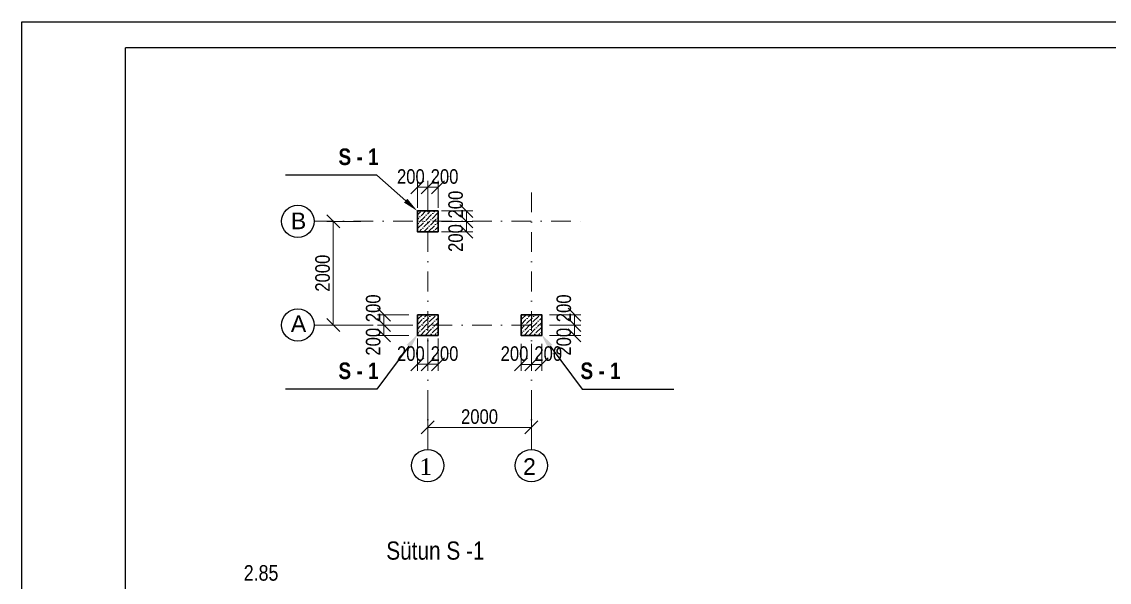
# Model space of a CAD drawing. Header units: millimetres. Extents: x 806395 to 1617731, y -246149 to 193681.
# Drawn here: x 1577450 to 1598431, y -104745 to -93938 of the extents above; entities that cross this region are included whole.
import ezdxf
from ezdxf import colors
from ezdxf.entities.mleader import LeaderData, LeaderLine
from ezdxf.math import Vec2, Vec3

# ---------------------------------------------------------------- set-up
doc = ezdxf.new("R2010")
doc.units = ezdxf.units.MM
doc.linetypes.add('DASHDOTX2', pattern=[50.8, 25.4, -12.7, 0, -12.7])
doc.layers.add('kalonlar', color=7, linetype='Continuous')
doc.layers.add('yazilar', color=7, linetype='Continuous')
doc.styles.add('sevda', font='times.ttf')
doc.styles.get("Standard").update_dxf_attribs({"font": 'times.ttf'})
doc.styles.add('style6', font='ARIALN.TTF', dxfattribs={"height": 300})
doc.styles.add('yazitipi', font='ARIALN.TTF')
doc.dimstyles.new('sevda', dxfattribs={"dimscale": 100, "dimtxt": 2.8, "dimasz": 2.5, "dimexe": 1.25, "dimexo": 0.625, "dimtad": 1, "dimtxsty": 'yazitipi', "dimblk": 'OBLIQUE', "dimcen": 2.5, "dimclrd": 253, "dimclre": 253, "dimclrt": 73, "dimaunit": 1, "dimadec": 3, "dimazin": 0, "dimtfac": 1, "dimtmove": 1, "dimatfit": 3, "dimfxl": 1, "dimlwd": 9, "dimlwe": 9, "dimarcsym": 0})

# ---------------------------------------------------------------- blocks, each defined once
blk = doc.blocks.new('vververvg')
at = {"color": 1, "lineweight": 25}
for p, q in [((1575731, -20955), (1617734, -20955)), ((1575731, -50629), (1575731, -20955))]:
    blk.add_line(p, q, dxfattribs=at)
at = {"color": 1, "lineweight": 25, "ltscale": 15}
for p, q in [((1617212, -21477), (1577820, -21477)), ((1577821, -50106), (1577821, -21476))]:
    blk.add_line(p, q, dxfattribs=at)
blk = doc.blocks.new('_Oblique')
at = {"color": 0, "linetype": 'ByBlock', "lineweight": -2}
blk.add_line((-0.5, -0.5), (0.5, 0.5), dxfattribs=at)
blk = doc.blocks.new('*D361')
at = {"color": 253, "linetype": 'Continuous', "lineweight": 9, "transparency": 16777216}
for p, q in [((1585282, -101104), (1585282, -101884)), ((1587282, -101104), (1587282, -101884))]:
    blk.add_line(p, q, dxfattribs=at)
at = {"color": 253, "lineweight": 9, "transparency": 16777216}
blk.add_line((1585282, -101759), (1587282, -101759), dxfattribs=at)
at = {"layer": 'Defpoints', "color": 0, "transparency": 16777216}
for p in [(1585282, -101042), (1587282, -101042), (1587282, -101759)]:
    blk.add_point(p, dxfattribs=at)
at = {"color": 253, "lineweight": 9, "transparency": 16777216, "xscale": 250, "yscale": 250, "zscale": 250, "rotation": 180}
blk.add_blockref('_Oblique', (1585282, -101759), dxfattribs=at)
at = {"color": 253, "lineweight": 9, "transparency": 16777216, "xscale": 250, "yscale": 250, "zscale": 250}
blk.add_blockref('_Oblique', (1587282, -101759), dxfattribs=at)
at = {"color": 73, "lineweight": 15, "transparency": 16777216, "insert": (1586282, -101553), "char_height": 280, "attachment_point": 5, "style": 'yazitipi'}
blk.add_mtext('{\\fArial Narrow|b0|i0|c238|p34;2000}', dxfattribs=at)
blk = doc.blocks.new('*D374')
at = {"color": 253, "linetype": 'Continuous', "lineweight": 9, "transparency": 16777216}
for p, q in [((1583990, -97786), (1583336, -97786)), ((1583990, -99786), (1583336, -99786))]:
    blk.add_line(p, q, dxfattribs=at)
at = {"color": 253, "lineweight": 9, "transparency": 16777216}
blk.add_line((1583461, -97786), (1583461, -99786), dxfattribs=at)
at = {"layer": 'Defpoints', "color": 0, "transparency": 16777216}
for p in [(1584053, -97786), (1583461, -99786), (1584053, -99786)]:
    blk.add_point(p, dxfattribs=at)
at = {"color": 253, "lineweight": 9, "transparency": 16777216, "xscale": 250, "yscale": 250, "zscale": 250}
for p, rotation in [((1583461, -97786), 90), ((1583461, -99786), 270)]:
    blk.add_blockref('_Oblique', p, dxfattribs=dict(at, rotation=rotation))
at = {"color": 73, "lineweight": 15, "transparency": 16777216, "insert": (1583255, -98786), "char_height": 280, "attachment_point": 5, "rotation": 90, "style": 'yazitipi'}
blk.add_mtext('{\\fArial Narrow|b0|i0|c238|p34;2000}', dxfattribs=at)
blk = doc.blocks.new('*D362')
at = {"color": 253, "linetype": 'Continuous', "lineweight": 9, "transparency": 16777216}
for p, q in [((1585082, -97523), (1585082, -97003)), ((1585282, -97523), (1585282, -97003))]:
    blk.add_line(p, q, dxfattribs=at)
at = {"color": 253, "lineweight": 9, "transparency": 16777216}
blk.add_line((1585082, -97128), (1585282, -97128), dxfattribs=at)
at = {"layer": 'Defpoints', "color": 0, "transparency": 16777216}
for p in [(1585282, -97128), (1585082, -97586), (1585282, -97586)]:
    blk.add_point(p, dxfattribs=at)
at = {"color": 253, "lineweight": 9, "transparency": 16777216, "xscale": 250, "yscale": 250, "zscale": 250, "rotation": 180}
blk.add_blockref('_Oblique', (1585082, -97128), dxfattribs=at)
at = {"color": 253, "lineweight": 9, "transparency": 16777216, "xscale": 250, "yscale": 250, "zscale": 250}
blk.add_blockref('_Oblique', (1585282, -97128), dxfattribs=at)
at = {"color": 73, "lineweight": 15, "transparency": 16777216, "insert": (1584957, -96923), "char_height": 280, "attachment_point": 5, "style": 'yazitipi'}
blk.add_mtext('200', dxfattribs=at)
blk = doc.blocks.new('*D363')
at = {"color": 253, "linetype": 'Continuous', "lineweight": 9, "transparency": 16777216}
for p, q in [((1585282, -97523), (1585282, -97003)), ((1585482, -97523), (1585482, -97003))]:
    blk.add_line(p, q, dxfattribs=at)
at = {"color": 253, "lineweight": 9, "transparency": 16777216}
blk.add_line((1585282, -97128), (1585482, -97128), dxfattribs=at)
at = {"layer": 'Defpoints', "color": 0, "transparency": 16777216}
for p in [(1585482, -97128), (1585282, -97586), (1585482, -97586)]:
    blk.add_point(p, dxfattribs=at)
at = {"color": 253, "lineweight": 9, "transparency": 16777216, "xscale": 250, "yscale": 250, "zscale": 250, "rotation": 180}
blk.add_blockref('_Oblique', (1585282, -97128), dxfattribs=at)
at = {"color": 253, "lineweight": 9, "transparency": 16777216, "xscale": 250, "yscale": 250, "zscale": 250}
blk.add_blockref('_Oblique', (1585482, -97128), dxfattribs=at)
at = {"color": 73, "lineweight": 15, "transparency": 16777216, "insert": (1585607, -96923), "char_height": 280, "attachment_point": 5, "style": 'yazitipi'}
blk.add_mtext('200', dxfattribs=at)
blk = doc.blocks.new('*D364')
at = {"color": 253, "linetype": 'Continuous', "lineweight": 9, "transparency": 16777216}
for p, q in [((1585545, -97586), (1586153, -97586)), ((1585545, -97786), (1586153, -97786))]:
    blk.add_line(p, q, dxfattribs=at)
at = {"color": 253, "lineweight": 9, "transparency": 16777216}
blk.add_line((1586028, -97586), (1586028, -97786), dxfattribs=at)
at = {"layer": 'Defpoints', "color": 0, "transparency": 16777216}
for p in [(1585482, -97586), (1585482, -97786), (1586028, -97786)]:
    blk.add_point(p, dxfattribs=at)
at = {"color": 253, "lineweight": 9, "transparency": 16777216, "xscale": 250, "yscale": 250, "zscale": 250}
for p, rotation in [((1586028, -97586), 90), ((1586028, -97786), 270)]:
    blk.add_blockref('_Oblique', p, dxfattribs=dict(at, rotation=rotation))
at = {"color": 73, "lineweight": 15, "transparency": 16777216, "insert": (1585822, -97463), "char_height": 280, "attachment_point": 5, "rotation": 90, "style": 'yazitipi'}
blk.add_mtext('200', dxfattribs=at)
blk = doc.blocks.new('*D365')
at = {"color": 253, "linetype": 'Continuous', "lineweight": 9, "transparency": 16777216}
for p, q in [((1585545, -97786), (1586153, -97786)), ((1585545, -97986), (1586153, -97986))]:
    blk.add_line(p, q, dxfattribs=at)
at = {"color": 253, "lineweight": 9, "transparency": 16777216}
blk.add_line((1586028, -97986), (1586028, -97786), dxfattribs=at)
at = {"layer": 'Defpoints', "color": 0, "transparency": 16777216}
for p in [(1585482, -97786), (1586028, -97786), (1585482, -97986)]:
    blk.add_point(p, dxfattribs=at)
at = {"color": 253, "lineweight": 9, "transparency": 16777216, "xscale": 250, "yscale": 250, "zscale": 250}
for p, rotation in [((1586028, -97786), 90), ((1586028, -97986), 270)]:
    blk.add_blockref('_Oblique', p, dxfattribs=dict(at, rotation=rotation))
at = {"color": 73, "lineweight": 15, "transparency": 16777216, "insert": (1585822, -98108), "char_height": 280, "attachment_point": 5, "rotation": 90, "style": 'yazitipi'}
blk.add_mtext('200', dxfattribs=at)
blk = doc.blocks.new('*D366')
at = {"color": 253, "linetype": 'Continuous', "lineweight": 9, "transparency": 16777216}
for p, q in [((1587282, -100149), (1587282, -100669)), ((1587482, -100149), (1587482, -100669))]:
    blk.add_line(p, q, dxfattribs=at)
at = {"color": 253, "lineweight": 9, "transparency": 16777216}
blk.add_line((1587482, -100544), (1587282, -100544), dxfattribs=at)
at = {"layer": 'Defpoints', "color": 0, "transparency": 16777216}
for p in [(1587282, -100086), (1587482, -100086), (1587282, -100544)]:
    blk.add_point(p, dxfattribs=at)
at = {"color": 253, "lineweight": 9, "transparency": 16777216, "xscale": 250, "yscale": 250, "zscale": 250, "rotation": 180}
blk.add_blockref('_Oblique', (1587282, -100544), dxfattribs=at)
at = {"color": 253, "lineweight": 9, "transparency": 16777216, "xscale": 250, "yscale": 250, "zscale": 250}
blk.add_blockref('_Oblique', (1587482, -100544), dxfattribs=at)
at = {"color": 73, "lineweight": 15, "transparency": 16777216, "insert": (1587607, -100338), "char_height": 280, "attachment_point": 5, "style": 'yazitipi'}
blk.add_mtext('200', dxfattribs=at)
blk = doc.blocks.new('*D367')
at = {"color": 253, "linetype": 'Continuous', "lineweight": 9, "transparency": 16777216}
for p, q in [((1587082, -100149), (1587082, -100669)), ((1587282, -100149), (1587282, -100669))]:
    blk.add_line(p, q, dxfattribs=at)
at = {"color": 253, "lineweight": 9, "transparency": 16777216}
blk.add_line((1587282, -100544), (1587082, -100544), dxfattribs=at)
at = {"layer": 'Defpoints', "color": 0, "transparency": 16777216}
for p in [(1587082, -100086), (1587282, -100086), (1587082, -100544)]:
    blk.add_point(p, dxfattribs=at)
at = {"color": 253, "lineweight": 9, "transparency": 16777216, "xscale": 250, "yscale": 250, "zscale": 250, "rotation": 180}
blk.add_blockref('_Oblique', (1587082, -100544), dxfattribs=at)
at = {"color": 253, "lineweight": 9, "transparency": 16777216, "xscale": 250, "yscale": 250, "zscale": 250}
blk.add_blockref('_Oblique', (1587282, -100544), dxfattribs=at)
at = {"color": 73, "lineweight": 15, "transparency": 16777216, "insert": (1586957, -100338), "char_height": 280, "attachment_point": 5, "style": 'yazitipi'}
blk.add_mtext('200', dxfattribs=at)
blk = doc.blocks.new('*D368')
at = {"color": 253, "linetype": 'Continuous', "lineweight": 9, "transparency": 16777216}
for p, q in [((1587631, -99586), (1588239, -99586)), ((1587631, -99786), (1588239, -99786))]:
    blk.add_line(p, q, dxfattribs=at)
at = {"color": 253, "lineweight": 9, "transparency": 16777216}
blk.add_line((1588114, -99586), (1588114, -99786), dxfattribs=at)
at = {"layer": 'Defpoints', "color": 0, "transparency": 16777216}
for p in [(1587568, -99586), (1587568, -99786), (1588114, -99786)]:
    blk.add_point(p, dxfattribs=at)
at = {"color": 253, "lineweight": 9, "transparency": 16777216, "xscale": 250, "yscale": 250, "zscale": 250}
for p, rotation in [((1588114, -99586), 90), ((1588114, -99786), 270)]:
    blk.add_blockref('_Oblique', p, dxfattribs=dict(at, rotation=rotation))
at = {"color": 73, "lineweight": 15, "transparency": 16777216, "insert": (1587909, -99463), "char_height": 280, "attachment_point": 5, "rotation": 90, "style": 'yazitipi'}
blk.add_mtext('200', dxfattribs=at)
blk = doc.blocks.new('*D369')
at = {"color": 253, "linetype": 'Continuous', "lineweight": 9, "transparency": 16777216}
for p, q in [((1587631, -99786), (1588239, -99786)), ((1587631, -99986), (1588239, -99986))]:
    blk.add_line(p, q, dxfattribs=at)
at = {"color": 253, "lineweight": 9, "transparency": 16777216}
blk.add_line((1588114, -99986), (1588114, -99786), dxfattribs=at)
at = {"layer": 'Defpoints', "color": 0, "transparency": 16777216}
for p in [(1587568, -99786), (1588114, -99786), (1587568, -99986)]:
    blk.add_point(p, dxfattribs=at)
at = {"color": 253, "lineweight": 9, "transparency": 16777216, "xscale": 250, "yscale": 250, "zscale": 250}
for p, rotation in [((1588114, -99786), 90), ((1588114, -99986), 270)]:
    blk.add_blockref('_Oblique', p, dxfattribs=dict(at, rotation=rotation))
at = {"color": 73, "lineweight": 15, "transparency": 16777216, "insert": (1587909, -100108), "char_height": 280, "attachment_point": 5, "rotation": 90, "style": 'yazitipi'}
blk.add_mtext('200', dxfattribs=at)
blk = doc.blocks.new('*D370')
at = {"color": 253, "linetype": 'Continuous', "lineweight": 9, "transparency": 16777216}
for p, q in [((1585282, -100048), (1585282, -100668)), ((1585482, -100048), (1585482, -100668))]:
    blk.add_line(p, q, dxfattribs=at)
at = {"color": 253, "lineweight": 9, "transparency": 16777216}
blk.add_line((1585482, -100543), (1585282, -100543), dxfattribs=at)
at = {"layer": 'Defpoints', "color": 0, "transparency": 16777216}
for p in [(1585282, -99986), (1585482, -99986), (1585282, -100543)]:
    blk.add_point(p, dxfattribs=at)
at = {"color": 253, "lineweight": 9, "transparency": 16777216, "xscale": 250, "yscale": 250, "zscale": 250, "rotation": 180}
blk.add_blockref('_Oblique', (1585282, -100543), dxfattribs=at)
at = {"color": 253, "lineweight": 9, "transparency": 16777216, "xscale": 250, "yscale": 250, "zscale": 250}
blk.add_blockref('_Oblique', (1585482, -100543), dxfattribs=at)
at = {"color": 73, "lineweight": 15, "transparency": 16777216, "insert": (1585607, -100338), "char_height": 280, "attachment_point": 5, "style": 'yazitipi'}
blk.add_mtext('200', dxfattribs=at)
blk = doc.blocks.new('*D371')
at = {"color": 253, "linetype": 'Continuous', "lineweight": 9, "transparency": 16777216}
for p, q in [((1585082, -100048), (1585082, -100668)), ((1585282, -100048), (1585282, -100668))]:
    blk.add_line(p, q, dxfattribs=at)
at = {"color": 253, "lineweight": 9, "transparency": 16777216}
blk.add_line((1585282, -100543), (1585082, -100543), dxfattribs=at)
at = {"layer": 'Defpoints', "color": 0, "transparency": 16777216}
for p in [(1585082, -99986), (1585282, -99986), (1585082, -100543)]:
    blk.add_point(p, dxfattribs=at)
at = {"color": 253, "lineweight": 9, "transparency": 16777216, "xscale": 250, "yscale": 250, "zscale": 250, "rotation": 180}
blk.add_blockref('_Oblique', (1585082, -100543), dxfattribs=at)
at = {"color": 253, "lineweight": 9, "transparency": 16777216, "xscale": 250, "yscale": 250, "zscale": 250}
blk.add_blockref('_Oblique', (1585282, -100543), dxfattribs=at)
at = {"color": 73, "lineweight": 15, "transparency": 16777216, "insert": (1584957, -100338), "char_height": 280, "attachment_point": 5, "style": 'yazitipi'}
blk.add_mtext('200', dxfattribs=at)
blk = doc.blocks.new('*D372')
at = {"color": 253, "linetype": 'Continuous', "lineweight": 9, "transparency": 16777216}
for p, q in [((1584920, -99586), (1584312, -99586)), ((1584920, -99786), (1584312, -99786))]:
    blk.add_line(p, q, dxfattribs=at)
at = {"color": 253, "lineweight": 9, "transparency": 16777216}
blk.add_line((1584437, -99586), (1584437, -99786), dxfattribs=at)
at = {"layer": 'Defpoints', "color": 0, "transparency": 16777216}
for p in [(1584982, -99586), (1584437, -99786), (1584982, -99786)]:
    blk.add_point(p, dxfattribs=at)
at = {"color": 253, "lineweight": 9, "transparency": 16777216, "xscale": 250, "yscale": 250, "zscale": 250}
for p, rotation in [((1584437, -99586), 90), ((1584437, -99786), 270)]:
    blk.add_blockref('_Oblique', p, dxfattribs=dict(at, rotation=rotation))
at = {"color": 73, "lineweight": 15, "transparency": 16777216, "insert": (1584231, -99463), "char_height": 280, "attachment_point": 5, "rotation": 90, "style": 'yazitipi'}
blk.add_mtext('200', dxfattribs=at)
blk = doc.blocks.new('*D373')
at = {"color": 253, "linetype": 'Continuous', "lineweight": 9, "transparency": 16777216}
for p, q in [((1584920, -99786), (1584312, -99786)), ((1584920, -99986), (1584312, -99986))]:
    blk.add_line(p, q, dxfattribs=at)
at = {"color": 253, "lineweight": 9, "transparency": 16777216}
blk.add_line((1584437, -99986), (1584437, -99786), dxfattribs=at)
at = {"layer": 'Defpoints', "color": 0, "transparency": 16777216}
for p in [(1584437, -99786), (1584982, -99786), (1584982, -99986)]:
    blk.add_point(p, dxfattribs=at)
at = {"color": 253, "lineweight": 9, "transparency": 16777216, "xscale": 250, "yscale": 250, "zscale": 250}
for p, rotation in [((1584437, -99786), 90), ((1584437, -99986), 270)]:
    blk.add_blockref('_Oblique', p, dxfattribs=dict(at, rotation=rotation))
at = {"color": 73, "lineweight": 15, "transparency": 16777216, "insert": (1584231, -100108), "char_height": 280, "attachment_point": 5, "rotation": 90, "style": 'yazitipi'}
blk.add_mtext('200', dxfattribs=at)

msp = doc.modelspace()

# ---------------------------------------------------------------- hatches: boundary and pattern name
at = {"layer": 'kalonlar', "lineweight": 5}
h = msp.add_hatch(dxfattribs=at)
h.set_pattern_fill('ANSI36', color=256, scale=20, angle=180)
h.set_pattern_definition([(225, (1612521.18, -148081.41), (-33.67596, -123.47852), [158.75, -31.75, 0, -31.75])])
h.paths.add_polyline_path([(1585482.144, -97585.916), (1585082.144, -97585.916), (1585082.144, -97985.916), (1585482.144, -97985.916)])
h = msp.add_hatch(dxfattribs=at)
h.set_pattern_fill('ANSI36', color=256, scale=20, angle=180)
h.set_pattern_definition([(225, (1614521.18, -150081.41), (-33.67596, -123.47852), [158.75, -31.75, 0, -31.75])])
h.paths.add_polyline_path([(1585082.144, -99585.916), (1585482.144, -99585.916), (1585482.144, -99985.916), (1585082.144, -99985.916)])
h = msp.add_hatch(dxfattribs=at)
h.set_pattern_fill('ANSI36', color=256, scale=20, angle=180)
h.set_pattern_definition([(225, (1616521.18, -150081.41), (-33.67596, -123.47852), [158.75, -31.75, 0, -31.75])])
h.paths.add_polyline_path([(1587082.144, -99585.916), (1587482.144, -99585.916), (1587482.144, -99985.916), (1587082.144, -99985.916)])

# ---------------------------------------------------------------- linework, layer by layer
at = {"color": 1, "linetype": 'DASHDOTX2', "lineweight": 13, "ltscale": 15, "flags": 128}
for points in [[(1585282.144, -102184.219), (1585282.144, -97067.164)], [(1587282.144, -102184.219), (1587282.144, -97067.164)], [(1583088.601, -97785.916), (1588286.523, -97785.916)], [(1583088.601, -99785.916), (1588286.523, -99785.916)]]:
    msp.add_lwpolyline(points, dxfattribs=at)
for centre in [(1582776.482, -97785.916), (1582776.482, -99785.916), (1585282.144, -102496.338), (1587282.144, -102496.338)]:
    msp.add_circle(centre, 312.119)
at = {"layer": 'kalonlar', "color": 242, "lineweight": 30}
for points in [[(1585482.144, -97585.916), (1585082.144, -97585.916), (1585082.144, -97985.916), (1585482.144, -97985.916), (1585482.144, -97585.916)], [(1585082.144, -99585.916), (1585482.144, -99585.916), (1585482.144, -99985.916), (1585082.144, -99985.916), (1585082.144, -99585.916)], [(1587082.144, -99585.916), (1587482.144, -99585.916), (1587482.144, -99985.916), (1587082.144, -99985.916), (1587082.144, -99585.916)]]:
    msp.add_lwpolyline(points, dxfattribs=at)

# ---------------------------------------------------------------- block references
at = {"xscale": 0.9585492227979274, "yscale": 0.9585492227979274, "zscale": 0.9585492227979274}
msp.add_blockref('vververvg', (67033.924, -73851.437), dxfattribs=at)

# ---------------------------------------------------------------- texts
at = {"width": 12573.31765, "attachment_point": 3, "style": 'style6'}
for s, insert, char_height in [('{\\fArial Narrow|b0|i0|c238|p34;Sütun S -1}', (1586377.72, -103959.78, -105.181), 350), ('2.85', (1582401.679, -104415.453, -105.181), 300)]:
    msp.add_mtext(s, dxfattribs=dict(at, insert=insert, char_height=char_height))
at = {"layer": 'yazilar', "color": 7, "lineweight": 15, "char_height": 320, "attachment_point": 1}
for s, insert in [('\\pxqc;{\\fArial|b0|i0|c238|p34;B}', (1580477.118, -97617.396)), ('\\pxqc;{\\fArial|b0|i0|c238|p34;A}', (1580477.118, -99601.183)), ('\\pxqc;1', (1582932.613, -102355.212)), ('\\pxqc;{\\fArial|b0|i0|c238|p34;2}', (1584932.613, -102355.212))]:
    msp.add_mtext_dynamic_manual_height_columns(s, width=4625.77814, gutter_width=12.5, heights=[0], dxfattribs=dict(at, insert=insert))

# ---------------------------------------------------------------- dimensions: what is measured, and where the dimension line sits
at = {"color": 5, "lineweight": 15}
for base, p1, p2, angle, picture, middle in [((1585282.144, -97128.153), (1585082.144, -97585.916), (1585282.144, -97585.916), 180, '*D362', (1584957.144, -97128.153)), ((1585482.144, -97128.153), (1585282.144, -97585.916), (1585482.144, -97585.916), 180, '*D363', (1585607.144, -97128.153)), ((1586027.685, -97785.916), (1585482.144, -97585.916), (1585482.144, -97785.916), 90, '*D364', (1586027.685, -97463.436)), ((1586027.685, -97785.916), (1585482.144, -97985.916), (1585482.144, -97785.916), 270, '*D365', (1586027.685, -98108.396)), ((1584436.607, -99785.916), (1584982.148, -99585.916), (1584982.148, -99785.916), 90, '*D372', (1584436.607, -99463.436)), ((1588114.033, -99785.916), (1587568.492, -99585.916), (1587568.492, -99785.916), 90, '*D368', (1588114.033, -99463.436)), ((1584436.607, -99785.916), (1584982.148, -99985.916), (1584982.148, -99785.916), 270, '*D373', (1584436.607, -100108.396)), ((1588114.033, -99785.916), (1587568.492, -99985.916), (1587568.492, -99785.916), 270, '*D369', (1588114.033, -100108.396))]:
    dim = msp.add_linear_dim(base=base, p1=p1, p2=p2, angle=angle, dimstyle='sevda', dxfattribs=at)
    dim.commit()
    dim.dimension.update_dxf_attribs({"geometry": picture, "text_midpoint": middle, "dimtype": 160})
at = {"color": 240, "lineweight": 15}
dim = msp.add_linear_dim(base=(1583460.839, -99785.916), p1=(1584052.88, -97785.916), p2=(1584052.88, -99785.916), angle=90, text='{\\fArial Narrow|b0|i0|c238|p34;2000}', dimstyle='sevda', dxfattribs=at)
dim.commit()
dim.dimension.update_dxf_attribs({"geometry": '*D374', "text_midpoint": (1583255.378, -98785.916)})
at = {"color": 5, "lineweight": 15}
for base, p1, p2, picture, middle in [((1585082.17, -100543.428), (1585282.17, -99985.916), (1585082.17, -99985.916), '*D371', (1584957.17, -100543.428)), ((1585282.17, -100543.428), (1585482.17, -99985.916), (1585282.17, -99985.916), '*D370', (1585607.17, -100543.428)), ((1587082.144, -100543.929), (1587282.144, -100086.166), (1587082.144, -100086.166), '*D367', (1586957.144, -100543.929)), ((1587282.144, -100543.929), (1587482.144, -100086.166), (1587282.144, -100086.166), '*D366', (1587607.144, -100543.929))]:
    dim = msp.add_linear_dim(base=base, p1=p1, p2=p2, dimstyle='sevda', dxfattribs=at)
    dim.commit()
    dim.dimension.update_dxf_attribs({"geometry": picture, "text_midpoint": middle, "dimtype": 160})
at = {"color": 240, "lineweight": 15}
dim = msp.add_linear_dim(base=(1587282.144, -101758.535), p1=(1585282.144, -101041.567), p2=(1587282.144, -101041.567), text='{\\fArial Narrow|b0|i0|c238|p34;2000}', dimstyle='sevda', dxfattribs=at)
dim.commit()
dim.dimension.update_dxf_attribs({"geometry": '*D361', "text_midpoint": (1586282.144, -101553.074)})

# ---------------------------------------------------------------- leaders
at = {"color": 171, "linetype": 'ByBlock', "lineweight": 9}
ml = msp.add_multileader_mtext('Standard', dxfattribs=at)
ml.set_content('{\\fArial Narrow|b1|i0|c238|p34;\\H0.71111x;\\C5;S - 1\\fArial Narrow|b0|i0|c238|p34;\\H1.4063x;  \\C242;  }', color=3, style='sevda')
ml.set_leader_properties()
ml.build(insert=Vec2(0, 0))
ml.multileader.update_dxf_attribs({"text_left_attachment_type": 6, "text_right_attachment_type": 6, "dogleg_length": 0.36, "arrow_head_size": 300})
ctx = ml.context
ctx.base_point, ctx.char_height, ctx.arrow_head_size, ctx.landing_gap_size, ctx.plane_origin = Vec3(1583597.071, -96895.367), 450, 300, 0.198, Vec3(1573772.735, -90118.217)
ctx.left_attachment, ctx.right_attachment, ctx.text_align_type = 6, 6, 1
notes = []
notes.append((ctx, [(1, (1, 1, 0), (1584299.162, -96895.367), (-1, 0), 0.36, [(0, [(1585082.144, -97585.916)], 0, [])])]))
ctx.mtext.insert, ctx.mtext.alignment, ctx.mtext.flow_direction = Vec3(1583947.936, -96381.367), 2, 5
ml = msp.add_multileader_mtext('Standard', dxfattribs=at)
ml.set_content('{\\fArial Narrow|b1|i0|c238|p34;\\H0.71111x;\\C5;S - 1\\fArial Narrow|b0|i0|c238|p34;\\H1.4063x;  \\C242;  }', color=3, style='sevda')
ml.set_leader_properties()
ml.build(insert=Vec2(0, 0))
ml.multileader.update_dxf_attribs({"text_left_attachment_type": 6, "text_right_attachment_type": 6, "dogleg_length": 0.36, "arrow_head_size": 300})
ctx = ml.context
ctx.base_point, ctx.char_height, ctx.arrow_head_size, ctx.landing_gap_size, ctx.plane_origin = Vec3(1583597.071, -101022.277), 450, 300, 0.198, Vec3(1573772.735, -94445.128)
ctx.left_attachment, ctx.right_attachment, ctx.text_align_type = 6, 6, 1
notes.append((ctx, [(1, (1, 1, 0), (1584299.162, -101022.277), (-1, 0), 0.36, [(0, [(1585097.144, -99955.916)], 0, [])])]))
ctx.mtext.insert, ctx.mtext.alignment, ctx.mtext.flow_direction = Vec3(1583947.936, -100508.277), 2, 5
ml = msp.add_multileader_mtext('Standard', dxfattribs=at)
ml.set_content('{\\fArial Narrow|b1|i0|c238|p34;\\H0.71111x;\\C5;S - 1\\fArial Narrow|b0|i0|c238|p34;\\H1.4063x;  \\C242;  }', color=3, style='sevda')
ml.set_leader_properties()
ml.build(insert=Vec2(0, 0))
ml.multileader.update_dxf_attribs({"text_left_attachment_type": 6, "text_right_attachment_type": 6, "dogleg_length": 0.36, "arrow_head_size": 300})
ctx = ml.context
ctx.base_point, ctx.char_height, ctx.arrow_head_size, ctx.landing_gap_size, ctx.plane_origin = Vec3(1588265.486, -101022.277), 450, 300, 0.198, Vec3(1598591.553, -94445.128)
ctx.left_attachment, ctx.right_attachment, ctx.text_align_type = 6, 6, 1
notes.append((ctx, [(1, (1, 1, 0), (1588265.126, -101022.277), (1, 0), 0.36, [(0, [(1587467.144, -99955.916)], 0, [])])]))
ctx.mtext.insert, ctx.mtext.rotation, ctx.mtext.alignment, ctx.mtext.flow_direction = Vec3(1588616.352, -100508.277), 6.283185307, 2, 5
for ctx, leaders in notes:
    for number, flags, end, landing, length, lines in leaders:
        leader = LeaderData()
        leader.index, (leader.has_last_leader_line, leader.has_dogleg_vector, leader.attachment_direction) = number, flags
        leader.last_leader_point, leader.dogleg_vector, leader.dogleg_length = Vec3(end), Vec3(landing), length
        for number, points, colour, breaks in lines:
            line = LeaderLine()
            line.index, line.vertices, line.color, line.breaks = number, Vec3.list(points), colors.encode_raw_color(colour), breaks
            leader.lines.append(line)
        ctx.leaders.append(leader)

doc.saveas('drawing.dxf')
